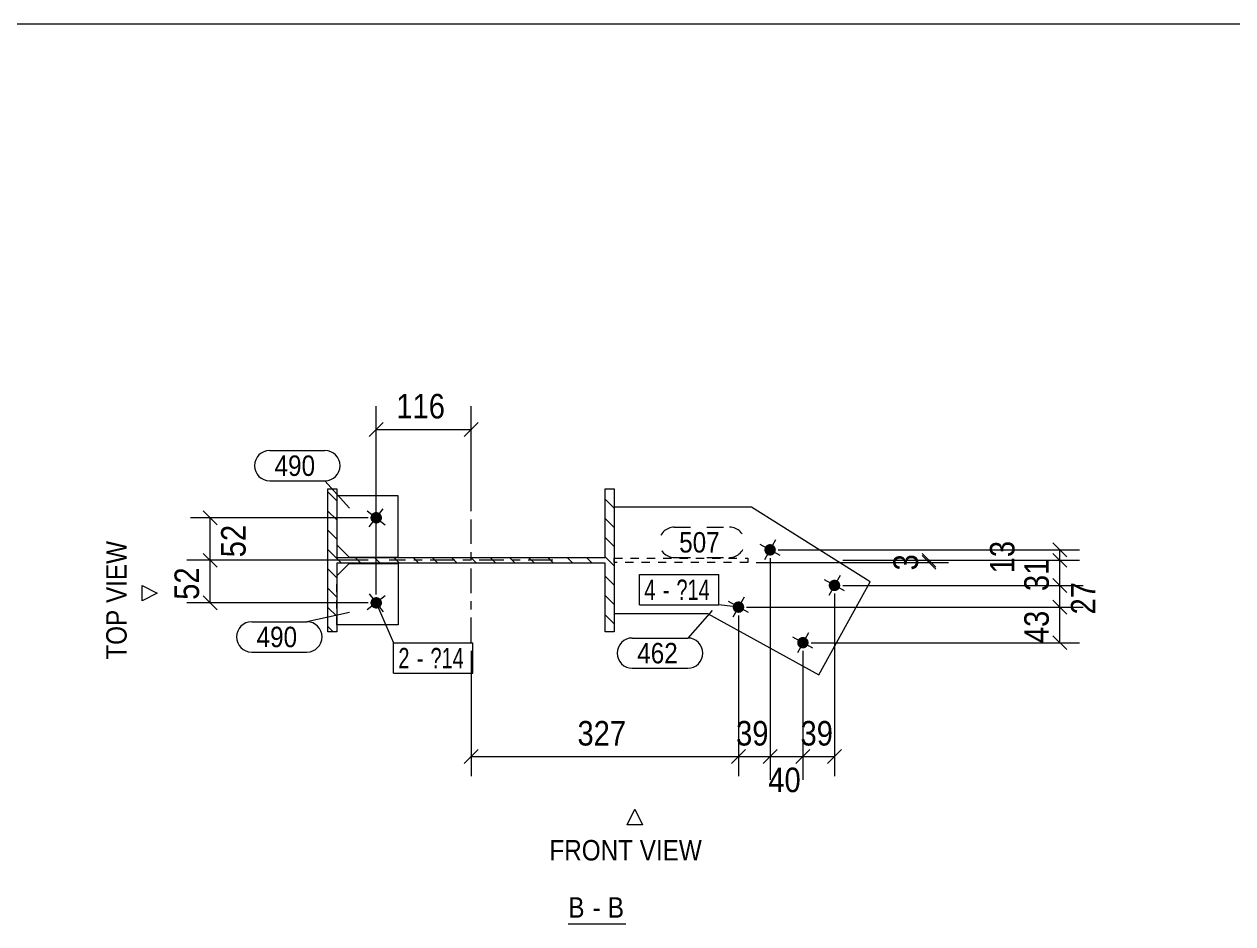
# Model space of a CAD drawing. Header units: millimetres. Extents: x 2 to 825, y 1 to 579.
# Drawn here: x 491.7 to 639.5, y 469 to 579 of the extents above; entities that cross this region are included whole.
import ezdxf

# ---------------------------------------------------------------- set-up
doc = ezdxf.new("R2010")
doc.units = ezdxf.units.MM
for name, pattern in [('XKITLINE00', [0]), ('XKITLINE01', [4, 1, -1, 1, -1]), ('XKITLINE02', [4, 2, -2]), ('XKITLINE03', [6, 3, -1, 1, -1])]:
    doc.linetypes.add(name, pattern=pattern)
for name, color, linetype, lineweight in [('Bolt', 3, 'Continuous', 0), ('BoltMark', 7, 'Continuous', 0), ('Dimensions', 7, 'Continuous', 0), ('DrawingSheet', 5, 'Continuous', 0), ('OtherObjectType', 7, 'Continuous', 0), ('Part', 2, 'Continuous', 0), ('PartMark', 7, 'Continuous', 0)]:
    doc.layers.add(name, color=color, linetype=linetype, lineweight=lineweight)
doc.styles.add('ARIAL', font='ARIAL.TTF')
doc.styles.add('ARIAL_NARROW', font='ARIALN.TTF')

# ---------------------------------------------------------------- blocks, each defined once
blk = doc.blocks.new('*A13')
at = {"layer": 'Part', "color": 7, "linetype": 'XKITLINE00', "lineweight": 0}
for p, q in [((529.91, 520.73), (528.81, 521.83)), ((563.81, 522.19), (563.81, 522.19)), ((563.81, 522.19), (563.81, 522.19)), ((563.81, 519.83), (562.71, 520.93)), ((529.91, 518.37), (528.81, 519.47)), ((563.81, 517.47), (562.71, 518.57)), ((529.91, 516.01), (528.81, 517.11)), ((563.81, 515.12), (562.71, 516.22)), ((530.48, 513.09), (528.81, 514.76)), ((532.83, 513.09), (532.13, 513.79)), ((535.19, 513.09), (534.49, 513.79)), ((537.55, 513.09), (536.85, 513.79)), ((539.91, 513.09), (539.21, 513.79)), ((542.26, 513.09), (541.56, 513.79)), ((544.62, 513.09), (543.92, 513.79)), ((546.98, 513.09), (546.28, 513.79)), ((549.34, 513.09), (548.64, 513.79)), ((551.69, 513.09), (550.99, 513.79)), ((554.05, 513.09), (553.35, 513.79)), ((556.41, 513.09), (555.71, 513.79)), ((558.77, 513.09), (558.07, 513.79)), ((561.12, 513.09), (560.42, 513.79)), ((563.81, 512.76), (562.71, 513.86)), ((529.91, 511.3), (528.81, 512.4)), ((563.81, 510.4), (562.71, 511.5)), ((529.91, 508.94), (528.81, 510.04)), ((563.81, 508.05), (562.71, 509.15)), ((529.91, 506.59), (528.81, 507.69)), ((563.81, 505.69), (562.71, 506.79)), ((529.45, 504.69), (528.81, 505.33))]:
    blk.add_line(p, q, dxfattribs=at)
blk = doc.blocks.new('*A88')
at = {"layer": 'Bolt'}
blk.add_hatch(color=3, dxfattribs=at).paths.add_polyline_path([(534.18, 519.1), (534.2, 519.12), (534.23, 519.15), (534.25, 519.17), (534.28, 519.19), (534.3, 519.21), (534.33, 519.23), (534.36, 519.25), (534.39, 519.26), (534.42, 519.28), (534.46, 519.29), (534.49, 519.3), (534.52, 519.31), (534.55, 519.32), (534.59, 519.33), (534.62, 519.33), (534.66, 519.34), (534.69, 519.34), (534.73, 519.34), (534.76, 519.34), (534.79, 519.33), (534.83, 519.33), (534.86, 519.32), (534.89, 519.31), (534.93, 519.3), (534.96, 519.29), (534.99, 519.28), (535.02, 519.26), (535.05, 519.25), (535.08, 519.23), (535.11, 519.21), (535.14, 519.19), (535.17, 519.17), (535.19, 519.15), (535.22, 519.12), (535.24, 519.1), (535.26, 519.07), (535.28, 519.04), (535.3, 519.01), (535.32, 518.99), (535.33, 518.95), (535.35, 518.92), (535.36, 518.89), (535.37, 518.86), (535.38, 518.83), (535.39, 518.79), (535.4, 518.76), (535.4, 518.73), (535.41, 518.69), (535.41, 518.66), (535.41, 518.62), (535.41, 518.59), (535.4, 518.55), (535.4, 518.52), (535.39, 518.49), (535.38, 518.45), (535.37, 518.42), (535.36, 518.39), (535.35, 518.36), (535.33, 518.33), (535.32, 518.3), (535.3, 518.27), (535.28, 518.24), (535.26, 518.21), (535.24, 518.18), (535.22, 518.16), (535.19, 518.13), (535.17, 518.11), (535.14, 518.09), (535.11, 518.07), (535.08, 518.05), (535.06, 518.03), (535.02, 518.01), (534.99, 518), (534.96, 517.99), (534.93, 517.97), (534.9, 517.96), (534.86, 517.96), (534.83, 517.95), (534.8, 517.94), (534.76, 517.94), (534.73, 517.94), (534.69, 517.94), (534.66, 517.94), (534.62, 517.94), (534.59, 517.95), (534.56, 517.96), (534.52, 517.96), (534.49, 517.97), (534.46, 517.99), (534.43, 518), (534.4, 518.01), (534.37, 518.03), (534.34, 518.05), (534.31, 518.07), (534.28, 518.09), (534.25, 518.11), (534.23, 518.13), (534.2, 518.16), (534.18, 518.18), (534.16, 518.21), (534.14, 518.23), (534.12, 518.26), (534.1, 518.29), (534.08, 518.32), (534.07, 518.35), (534.06, 518.39), (534.04, 518.42), (534.03, 518.45), (534.03, 518.48), (534.02, 518.52), (534.01, 518.55), (534.01, 518.59), (534.01, 518.62), (534.01, 518.65), (534.01, 518.69), (534.01, 518.72), (534.02, 518.76), (534.03, 518.79), (534.03, 518.82), (534.04, 518.86), (534.06, 518.89), (534.07, 518.92), (534.08, 518.95), (534.1, 518.98), (534.12, 519.01), (534.14, 519.04), (534.16, 519.07)], flags=17)
at = {"layer": 'Bolt', "color": 3, "linetype": 'XKITLINE00', "lineweight": 0}
for p, q in [((533.6, 519.5), (535.81, 517.78)), ((533.85, 517.53), (535.57, 519.74))]:
    blk.add_line(p, q, dxfattribs=at)
blk = doc.blocks.new('*A89')
at = {"layer": 'Bolt'}
blk.add_hatch(color=3, dxfattribs=at).paths.add_polyline_path([(535.28, 508.64), (535.3, 508.61), (535.32, 508.58), (535.33, 508.55), (535.35, 508.52), (535.36, 508.49), (535.37, 508.46), (535.38, 508.42), (535.39, 508.39), (535.4, 508.36), (535.4, 508.32), (535.41, 508.29), (535.41, 508.25), (535.41, 508.22), (535.41, 508.19), (535.4, 508.15), (535.4, 508.12), (535.39, 508.08), (535.38, 508.05), (535.37, 508.02), (535.36, 507.99), (535.35, 507.95), (535.33, 507.92), (535.32, 507.89), (535.3, 507.86), (535.28, 507.83), (535.26, 507.81), (535.24, 507.78), (535.22, 507.76), (535.19, 507.73), (535.17, 507.71), (535.14, 507.69), (535.11, 507.67), (535.08, 507.65), (535.05, 507.63), (535.02, 507.61), (534.99, 507.6), (534.96, 507.59), (534.93, 507.57), (534.89, 507.56), (534.86, 507.56), (534.83, 507.55), (534.79, 507.54), (534.76, 507.54), (534.73, 507.54), (534.69, 507.54), (534.66, 507.54), (534.62, 507.54), (534.59, 507.55), (534.55, 507.56), (534.52, 507.56), (534.49, 507.57), (534.46, 507.59), (534.42, 507.6), (534.39, 507.61), (534.36, 507.63), (534.33, 507.65), (534.3, 507.67), (534.28, 507.69), (534.25, 507.71), (534.23, 507.73), (534.2, 507.76), (534.18, 507.78), (534.16, 507.81), (534.14, 507.84), (534.12, 507.87), (534.1, 507.9), (534.08, 507.93), (534.07, 507.96), (534.06, 507.99), (534.04, 508.02), (534.03, 508.05), (534.03, 508.09), (534.02, 508.12), (534.01, 508.15), (534.01, 508.19), (534.01, 508.22), (534.01, 508.26), (534.01, 508.29), (534.01, 508.33), (534.02, 508.36), (534.03, 508.39), (534.03, 508.43), (534.04, 508.46), (534.06, 508.49), (534.07, 508.52), (534.08, 508.55), (534.1, 508.59), (534.12, 508.61), (534.14, 508.64), (534.16, 508.67), (534.18, 508.7), (534.2, 508.72), (534.23, 508.75), (534.25, 508.77), (534.28, 508.79), (534.31, 508.81), (534.34, 508.83), (534.37, 508.85), (534.4, 508.86), (534.43, 508.88), (534.46, 508.89), (534.49, 508.9), (534.52, 508.91), (534.56, 508.92), (534.59, 508.93), (534.62, 508.93), (534.66, 508.94), (534.69, 508.94), (534.73, 508.94), (534.76, 508.94), (534.8, 508.93), (534.83, 508.93), (534.86, 508.92), (534.9, 508.91), (534.93, 508.9), (534.96, 508.89), (534.99, 508.88), (535.02, 508.86), (535.06, 508.85), (535.08, 508.83), (535.11, 508.81), (535.14, 508.79), (535.17, 508.77), (535.19, 508.75), (535.22, 508.72), (535.24, 508.7), (535.26, 508.67)], flags=17)
at = {"layer": 'Bolt', "color": 3, "linetype": 'XKITLINE00', "lineweight": 0}
for p, q in [((535.81, 509.1), (533.6, 507.38)), ((533.85, 509.34), (535.57, 507.13))]:
    blk.add_line(p, q, dxfattribs=at)
blk = doc.blocks.new('*A90')
at = {"layer": 'Bolt'}
for points in [[(582.51, 514.12), (582.48, 514.14), (582.45, 514.16), (582.43, 514.18), (582.4, 514.21), (582.37, 514.23), (582.35, 514.25), (582.33, 514.28), (582.31, 514.31), (582.29, 514.34), (582.27, 514.37), (582.25, 514.4), (582.24, 514.43), (582.23, 514.46), (582.21, 514.49), (582.2, 514.52), (582.2, 514.56), (582.19, 514.59), (582.18, 514.62), (582.18, 514.66), (582.18, 514.69), (582.18, 514.73), (582.18, 514.76), (582.18, 514.8), (582.19, 514.83), (582.19, 514.86), (582.2, 514.9), (582.21, 514.93), (582.22, 514.96), (582.23, 514.99), (582.25, 515.03), (582.26, 515.06), (582.28, 515.09), (582.3, 515.11), (582.32, 515.14), (582.34, 515.17), (582.36, 515.2), (582.39, 515.22), (582.41, 515.24), (582.44, 515.27), (582.47, 515.29), (582.5, 515.31), (582.52, 515.32), (582.55, 515.34), (582.59, 515.35), (582.62, 515.37), (582.65, 515.38), (582.68, 515.39), (582.72, 515.4), (582.75, 515.41), (582.78, 515.41), (582.82, 515.42), (582.85, 515.42), (582.89, 515.42), (582.92, 515.42), (582.95, 515.41), (582.99, 515.41), (583.02, 515.4), (583.06, 515.39), (583.09, 515.39), (583.12, 515.37), (583.15, 515.36), (583.18, 515.35), (583.21, 515.33), (583.24, 515.31), (583.27, 515.29), (583.3, 515.27), (583.33, 515.25), (583.35, 515.23), (583.38, 515.21), (583.4, 515.18), (583.42, 515.15), (583.44, 515.13), (583.46, 515.1), (583.48, 515.07), (583.5, 515.04), (583.51, 515.01), (583.53, 514.98), (583.54, 514.94), (583.55, 514.91), (583.56, 514.88), (583.56, 514.85), (583.57, 514.81), (583.57, 514.78), (583.58, 514.74), (583.58, 514.71), (583.58, 514.67), (583.57, 514.64), (583.57, 514.61), (583.56, 514.57), (583.55, 514.54), (583.54, 514.51), (583.53, 514.47), (583.52, 514.44), (583.51, 514.41), (583.49, 514.38), (583.47, 514.35), (583.45, 514.32), (583.43, 514.29), (583.41, 514.27), (583.39, 514.24), (583.36, 514.22), (583.34, 514.19), (583.31, 514.17), (583.29, 514.15), (583.26, 514.13), (583.23, 514.11), (583.2, 514.1), (583.17, 514.08), (583.14, 514.07), (583.1, 514.06), (583.07, 514.05), (583.04, 514.04), (583, 514.03), (582.97, 514.02), (582.94, 514.02), (582.9, 514.02), (582.87, 514.02), (582.83, 514.02), (582.8, 514.02), (582.76, 514.03), (582.73, 514.03), (582.7, 514.04), (582.66, 514.05), (582.63, 514.06), (582.6, 514.07), (582.57, 514.09), (582.54, 514.11)], [(590.39, 509.77), (590.36, 509.79), (590.33, 509.81), (590.3, 509.83), (590.28, 509.86), (590.25, 509.88), (590.23, 509.91), (590.21, 509.93), (590.19, 509.96), (590.17, 509.99), (590.15, 510.02), (590.13, 510.05), (590.12, 510.08), (590.11, 510.11), (590.09, 510.14), (590.08, 510.17), (590.07, 510.21), (590.07, 510.24), (590.06, 510.28), (590.06, 510.31), (590.06, 510.34), (590.06, 510.38), (590.06, 510.41), (590.06, 510.45), (590.06, 510.48), (590.07, 510.51), (590.08, 510.55), (590.09, 510.58), (590.1, 510.61), (590.11, 510.65), (590.13, 510.68), (590.14, 510.71), (590.16, 510.74), (590.18, 510.77), (590.2, 510.79), (590.22, 510.82), (590.24, 510.85), (590.27, 510.87), (590.29, 510.89), (590.32, 510.92), (590.35, 510.94), (590.37, 510.96), (590.4, 510.97), (590.43, 510.99), (590.47, 511.01), (590.5, 511.02), (590.53, 511.03), (590.56, 511.04), (590.59, 511.05), (590.63, 511.06), (590.66, 511.06), (590.7, 511.07), (590.73, 511.07), (590.77, 511.07), (590.8, 511.07), (590.83, 511.06), (590.87, 511.06), (590.9, 511.05), (590.94, 511.05), (590.97, 511.04), (591, 511.02), (591.03, 511.01), (591.06, 511), (591.09, 510.98), (591.12, 510.96), (591.15, 510.95), (591.18, 510.93), (591.21, 510.9), (591.23, 510.88), (591.26, 510.86), (591.28, 510.83), (591.3, 510.81), (591.32, 510.78), (591.34, 510.75), (591.36, 510.72), (591.38, 510.69), (591.39, 510.66), (591.41, 510.63), (591.42, 510.6), (591.43, 510.56), (591.44, 510.53), (591.44, 510.5), (591.45, 510.46), (591.45, 510.43), (591.46, 510.39), (591.46, 510.36), (591.45, 510.32), (591.45, 510.29), (591.45, 510.26), (591.44, 510.22), (591.43, 510.19), (591.42, 510.16), (591.41, 510.12), (591.4, 510.09), (591.38, 510.06), (591.37, 510.03), (591.35, 510), (591.33, 509.97), (591.31, 509.94), (591.29, 509.92), (591.27, 509.89), (591.24, 509.87), (591.22, 509.84), (591.19, 509.82), (591.17, 509.8), (591.14, 509.78), (591.11, 509.76), (591.08, 509.75), (591.05, 509.73), (591.01, 509.72), (590.98, 509.71), (590.95, 509.7), (590.92, 509.69), (590.88, 509.68), (590.85, 509.67), (590.82, 509.67), (590.78, 509.67), (590.75, 509.67), (590.71, 509.67), (590.68, 509.67), (590.64, 509.68), (590.61, 509.68), (590.58, 509.69), (590.54, 509.7), (590.51, 509.71), (590.48, 509.73), (590.45, 509.74), (590.42, 509.76)], [(578.64, 507.12), (578.61, 507.14), (578.59, 507.16), (578.56, 507.18), (578.53, 507.2), (578.51, 507.23), (578.49, 507.25), (578.46, 507.28), (578.44, 507.3), (578.42, 507.33), (578.41, 507.36), (578.39, 507.39), (578.37, 507.42), (578.36, 507.46), (578.35, 507.49), (578.34, 507.52), (578.33, 507.55), (578.32, 507.59), (578.32, 507.62), (578.31, 507.65), (578.31, 507.69), (578.31, 507.72), (578.31, 507.76), (578.31, 507.79), (578.32, 507.83), (578.33, 507.86), (578.33, 507.89), (578.34, 507.93), (578.35, 507.96), (578.37, 507.99), (578.38, 508.02), (578.4, 508.05), (578.41, 508.08), (578.43, 508.11), (578.45, 508.14), (578.48, 508.17), (578.5, 508.19), (578.52, 508.22), (578.55, 508.24), (578.57, 508.26), (578.6, 508.28), (578.63, 508.3), (578.66, 508.32), (578.69, 508.34), (578.72, 508.35), (578.75, 508.36), (578.78, 508.38), (578.82, 508.39), (578.85, 508.4), (578.88, 508.4), (578.92, 508.41), (578.95, 508.41), (578.99, 508.41), (579.02, 508.41), (579.05, 508.41), (579.09, 508.41), (579.12, 508.41), (579.16, 508.4), (579.19, 508.39), (579.22, 508.38), (579.26, 508.37), (579.29, 508.36), (579.32, 508.34), (579.35, 508.33), (579.38, 508.31), (579.41, 508.29), (579.44, 508.27), (579.46, 508.25), (579.49, 508.23), (579.51, 508.2), (579.54, 508.18), (579.56, 508.15), (579.58, 508.12), (579.6, 508.1), (579.62, 508.07), (579.63, 508.04), (579.65, 508), (579.66, 507.97), (579.67, 507.94), (579.68, 507.91), (579.69, 507.88), (579.7, 507.84), (579.7, 507.81), (579.71, 507.77), (579.71, 507.74), (579.71, 507.7), (579.71, 507.67), (579.71, 507.64), (579.7, 507.6), (579.7, 507.57), (579.69, 507.53), (579.68, 507.5), (579.67, 507.47), (579.65, 507.44), (579.64, 507.41), (579.62, 507.38), (579.61, 507.35), (579.59, 507.32), (579.57, 507.29), (579.55, 507.26), (579.52, 507.24), (579.5, 507.21), (579.47, 507.19), (579.45, 507.17), (579.42, 507.15), (579.39, 507.13), (579.36, 507.11), (579.33, 507.09), (579.3, 507.08), (579.27, 507.06), (579.24, 507.05), (579.2, 507.04), (579.17, 507.03), (579.14, 507.03), (579.1, 507.02), (579.07, 507.02), (579.04, 507.01), (579, 507.01), (578.97, 507.02), (578.93, 507.02), (578.9, 507.02), (578.86, 507.03), (578.83, 507.04), (578.8, 507.05), (578.77, 507.06), (578.73, 507.07), (578.7, 507.09), (578.67, 507.1)], [(586.52, 502.77), (586.49, 502.79), (586.47, 502.81), (586.44, 502.83), (586.41, 502.85), (586.39, 502.88), (586.36, 502.9), (586.34, 502.93), (586.32, 502.96), (586.3, 502.98), (586.28, 503.01), (586.27, 503.04), (586.25, 503.07), (586.24, 503.11), (586.23, 503.14), (586.22, 503.17), (586.21, 503.2), (586.2, 503.24), (586.2, 503.27), (586.19, 503.31), (586.19, 503.34), (586.19, 503.37), (586.19, 503.41), (586.19, 503.44), (586.2, 503.48), (586.21, 503.51), (586.21, 503.54), (586.22, 503.58), (586.23, 503.61), (586.25, 503.64), (586.26, 503.67), (586.28, 503.7), (586.29, 503.73), (586.31, 503.76), (586.33, 503.79), (586.35, 503.82), (586.38, 503.84), (586.4, 503.87), (586.43, 503.89), (586.45, 503.91), (586.48, 503.93), (586.51, 503.95), (586.54, 503.97), (586.57, 503.99), (586.6, 504), (586.63, 504.02), (586.66, 504.03), (586.7, 504.04), (586.73, 504.05), (586.76, 504.05), (586.8, 504.06), (586.83, 504.06), (586.86, 504.06), (586.9, 504.06), (586.93, 504.06), (586.97, 504.06), (587, 504.06), (587.04, 504.05), (587.07, 504.04), (587.1, 504.03), (587.13, 504.02), (587.17, 504.01), (587.2, 503.99), (587.23, 503.98), (587.26, 503.96), (587.29, 503.94), (587.31, 503.92), (587.34, 503.9), (587.37, 503.88), (587.39, 503.85), (587.41, 503.83), (587.44, 503.8), (587.46, 503.77), (587.48, 503.75), (587.5, 503.72), (587.51, 503.69), (587.53, 503.66), (587.54, 503.62), (587.55, 503.59), (587.56, 503.56), (587.57, 503.53), (587.58, 503.49), (587.58, 503.46), (587.59, 503.42), (587.59, 503.39), (587.59, 503.36), (587.59, 503.32), (587.59, 503.29), (587.58, 503.25), (587.57, 503.22), (587.57, 503.19), (587.56, 503.15), (587.55, 503.12), (587.53, 503.09), (587.52, 503.06), (587.5, 503.03), (587.49, 503), (587.47, 502.97), (587.45, 502.94), (587.42, 502.91), (587.4, 502.89), (587.38, 502.86), (587.35, 502.84), (587.33, 502.82), (587.3, 502.8), (587.27, 502.78), (587.24, 502.76), (587.21, 502.74), (587.18, 502.73), (587.15, 502.71), (587.12, 502.7), (587.08, 502.69), (587.05, 502.68), (587.02, 502.68), (586.98, 502.67), (586.95, 502.67), (586.91, 502.67), (586.88, 502.66), (586.85, 502.67), (586.81, 502.67), (586.78, 502.67), (586.74, 502.68), (586.71, 502.69), (586.68, 502.7), (586.65, 502.71), (586.61, 502.72), (586.58, 502.74), (586.55, 502.75)]]:
    blk.add_hatch(color=3, dxfattribs=at).paths.add_polyline_path(points, flags=17)
at = {"layer": 'Bolt', "color": 3, "linetype": 'XKITLINE00', "lineweight": 0}
for p, q in [((583.55, 515.94), (582.2, 513.49)), ((584.1, 514.04), (581.65, 515.39)), ((591.43, 511.59), (590.08, 509.14)), ((591.98, 509.69), (589.53, 511.05)), ((579.69, 508.94), (578.33, 506.49)), ((580.24, 507.04), (577.78, 508.39)), ((588.12, 502.69), (585.66, 504.04)), ((587.57, 504.59), (586.21, 502.14))]:
    blk.add_line(p, q, dxfattribs=at)
blk = doc.blocks.new('*A91')
at = {"layer": 'Part', "color": 7, "linetype": 'XKITLINE03', "lineweight": 0}
for p, q in [((546.31, 503.44), (546.31, 523.44)), ((556.31, 513.44), (536.31, 513.44))]:
    blk.add_line(p, q, dxfattribs=at)
at = {"layer": 'Part', "color": 2, "linetype": 'XKITLINE00', "lineweight": 0}
for p, q in [((528.81, 504.69), (528.81, 522.19)), ((528.81, 522.19), (529.91, 522.19)), ((529.91, 522.19), (529.91, 513.79)), ((562.71, 513.79), (562.71, 522.19)), ((562.71, 522.19), (563.81, 522.19)), ((563.81, 522.19), (563.81, 504.69)), ((529.91, 513.79), (562.71, 513.79)), ((562.71, 513.09), (529.91, 513.09)), ((529.91, 513.09), (529.91, 504.69)), ((562.71, 504.69), (562.71, 513.09)), ((529.91, 504.69), (528.81, 504.69)), ((563.81, 504.69), (562.71, 504.69))]:
    blk.add_line(p, q, dxfattribs=at)
blk = doc.blocks.new('*A92')
at = {"layer": 'Part', "color": 2, "linetype": 'XKITLINE00', "lineweight": 0}
for p, q in [((537.41, 521.34), (529.91, 521.34)), ((537.41, 513.84), (537.41, 521.34)), ((529.91, 515.34), (531.41, 513.84)), ((531.41, 513.84), (537.41, 513.84))]:
    blk.add_line(p, q, dxfattribs=at)
at = {"layer": 'Part', "color": 7, "linetype": 'XKITLINE01', "lineweight": 0}
blk.add_line((529.91, 521.34), (529.91, 515.34), dxfattribs=at)
blk = doc.blocks.new('*A93')
at = {"layer": 'Part', "color": 2, "linetype": 'XKITLINE00', "lineweight": 0}
for p, q in [((529.91, 511.54), (531.41, 513.04)), ((531.41, 513.04), (537.41, 513.04)), ((537.41, 513.04), (537.41, 505.54)), ((537.41, 505.54), (529.91, 505.54))]:
    blk.add_line(p, q, dxfattribs=at)
at = {"layer": 'Part', "color": 7, "linetype": 'XKITLINE01', "lineweight": 0}
blk.add_line((529.91, 505.54), (529.91, 511.54), dxfattribs=at)
blk = doc.blocks.new('*A94')
at = {"layer": 'Part', "color": 7, "linetype": 'XKITLINE01', "lineweight": 0}
for p, q in [((563.81, 513.19), (563.81, 513.69)), ((563.81, 513.69), (563.81, 513.69)), ((563.81, 513.69), (580.17, 513.69)), ((580.17, 513.19), (563.81, 513.19)), ((580.17, 513.69), (580.17, 513.19))]:
    blk.add_line(p, q, dxfattribs=at)
blk = doc.blocks.new('*A95')
at = {"layer": 'Part', "color": 2, "linetype": 'XKITLINE00', "lineweight": 0}
for p, q in [((580.59, 519.94), (563.81, 519.94)), ((595.12, 510.82), (580.59, 519.94)), ((588.83, 499.44), (595.12, 510.82)), ((563.81, 506.94), (575.24, 506.94)), ((575.24, 506.94), (588.83, 499.44))]:
    blk.add_line(p, q, dxfattribs=at)
at = {"layer": 'Part', "color": 7, "linetype": 'XKITLINE01', "lineweight": 0}
blk.add_line((563.81, 519.94), (563.81, 506.94), dxfattribs=at)
blk = doc.blocks.new('*A109')
at = {"layer": 'DrawingSheet', "color": 5, "linetype": 'XKITLINE00', "lineweight": 0}
blk.add_line((825, 579), (5, 579), dxfattribs=at)
blk = doc.blocks.new('*A244')
at = {"layer": 'Dimensions', "color": 7, "linetype": 'XKITLINE00', "lineweight": 0}
for p, q in [((533.71, 513.44), (511.54, 513.44)), ((513.54, 514.29), (515.24, 512.59)), ((514.39, 508.24), (514.39, 513.44)), ((513.54, 509.09), (515.24, 507.39)), ((533.71, 508.24), (511.54, 508.24))]:
    blk.add_line(p, q, dxfattribs=at)
at = {"layer": 'Dimensions', "color": 3}
for p in [(514.39, 513.44), (514.39, 508.24)]:
    blk.add_point(p, dxfattribs=at)
at = {"layer": 'Dimensions', "color": 3, "style": 'ARIAL', "width": 0.85}
blk.add_text('52', height=3, rotation=90.0002, dxfattribs=at).set_placement((513.04, 508.61))
blk = doc.blocks.new('*A245')
at = {"layer": 'Dimensions', "color": 7, "linetype": 'XKITLINE00', "lineweight": 0}
for p, q in [((513.54, 519.49), (515.24, 517.79)), ((533.71, 518.64), (511.99, 518.64)), ((514.39, 513.44), (514.39, 518.64)), ((533.71, 513.44), (511.99, 513.44)), ((513.54, 514.29), (515.24, 512.59))]:
    blk.add_line(p, q, dxfattribs=at)
at = {"layer": 'Dimensions', "color": 3}
for p in [(514.39, 518.64), (514.39, 513.44)]:
    blk.add_point(p, dxfattribs=at)
at = {"layer": 'Dimensions', "color": 3, "style": 'ARIAL', "width": 0.85}
blk.add_text('52', height=3, rotation=90.0002, dxfattribs=at).set_placement((518.74, 513.81))
blk = doc.blocks.new('*A246')
at = {"layer": 'Dimensions', "color": 7, "linetype": 'XKITLINE00', "lineweight": 0}
for p, q in [((617.46, 508.56), (619.16, 506.87)), ((580.01, 507.71), (620.71, 507.71)), ((618.31, 503.36), (618.31, 507.71)), ((617.46, 504.21), (619.16, 502.52)), ((587.89, 503.36), (620.71, 503.36))]:
    blk.add_line(p, q, dxfattribs=at)
at = {"layer": 'Dimensions', "color": 3}
for p in [(618.31, 507.71), (618.31, 503.36)]:
    blk.add_point(p, dxfattribs=at)
at = {"layer": 'Dimensions', "color": 3, "style": 'ARIAL', "width": 0.85}
blk.add_text('43', height=3, rotation=90.0002, dxfattribs=at).set_placement((616.96, 503.31))
blk = doc.blocks.new('*A247')
at = {"layer": 'Dimensions', "color": 7, "linetype": 'XKITLINE00', "lineweight": 0}
for p, q in [((591.76, 510.37), (621.16, 510.37)), ((617.46, 511.22), (619.16, 509.52)), ((618.31, 507.71), (618.31, 510.37)), ((617.46, 508.56), (619.16, 506.87)), ((580.01, 507.71), (621.16, 507.71))]:
    blk.add_line(p, q, dxfattribs=at)
at = {"layer": 'Dimensions', "color": 3}
for p in [(618.31, 510.37), (618.31, 507.71)]:
    blk.add_point(p, dxfattribs=at)
at = {"layer": 'Dimensions', "color": 3, "style": 'ARIAL', "width": 0.85}
blk.add_text('27', height=3, rotation=90.0002, dxfattribs=at).set_placement((622.66, 506.82))
blk = doc.blocks.new('*A248')
at = {"layer": 'Dimensions', "color": 7, "linetype": 'XKITLINE00', "lineweight": 0}
for p, q in [((591.76, 513.44), (620.71, 513.44)), ((617.46, 514.29), (619.16, 512.59)), ((618.31, 510.37), (618.31, 513.44)), ((591.76, 510.37), (620.71, 510.37)), ((617.46, 511.22), (619.16, 509.52))]:
    blk.add_line(p, q, dxfattribs=at)
at = {"layer": 'Dimensions', "color": 3}
for p in [(618.31, 513.44), (618.31, 510.37)]:
    blk.add_point(p, dxfattribs=at)
at = {"layer": 'Dimensions', "color": 3, "style": 'ARIAL', "width": 0.85}
blk.add_text('31', height=3, rotation=90.0002, dxfattribs=at).set_placement((616.96, 509.68))
blk = doc.blocks.new('*A249')
at = {"layer": 'Dimensions', "color": 7, "linetype": 'XKITLINE00', "lineweight": 0}
for p, q in [((583.88, 514.72), (620.71, 514.72)), ((617.46, 515.57), (619.16, 513.87)), ((618.31, 513.44), (618.31, 514.72)), ((591.76, 513.44), (620.71, 513.44)), ((617.46, 514.29), (619.16, 512.59))]:
    blk.add_line(p, q, dxfattribs=at)
at = {"layer": 'Dimensions', "color": 3}
for p in [(618.31, 514.72), (618.31, 513.44)]:
    blk.add_point(p, dxfattribs=at)
at = {"layer": 'Dimensions', "color": 3, "style": 'ARIAL', "width": 0.85}
blk.add_text('13', height=3, rotation=90.0002, dxfattribs=at).set_placement((612.76, 511.85))
blk = doc.blocks.new('*A250')
at = {"layer": 'Dimensions', "color": 7, "linetype": 'XKITLINE00', "lineweight": 0}
for p, q in [((581.17, 513.19), (604.71, 513.19)), ((591.76, 513.44), (604.71, 513.44)), ((601.46, 514.29), (603.16, 512.59)), ((601.46, 514.04), (603.16, 512.34)), ((602.31, 513.19), (602.31, 513.44))]:
    blk.add_line(p, q, dxfattribs=at)
at = {"layer": 'Dimensions', "color": 3}
for p in [(602.31, 513.44), (602.31, 513.19)]:
    blk.add_point(p, dxfattribs=at)
at = {"layer": 'Dimensions', "color": 3, "style": 'ARIAL', "width": 0.85}
blk.add_text('3', height=3, rotation=90.0002, dxfattribs=at).set_placement((600.96, 512.2))
blk = doc.blocks.new('*A251')
at = {"layer": 'Dimensions', "color": 7, "linetype": 'XKITLINE00', "lineweight": 0}
for p, q in [((579.01, 506.71), (579.01, 487.04)), ((546.31, 502.36), (546.31, 487.04)), ((547.16, 490.29), (545.46, 488.59)), ((546.31, 489.44), (579.01, 489.44)), ((579.86, 490.29), (578.16, 488.59))]:
    blk.add_line(p, q, dxfattribs=at)
at = {"layer": 'Dimensions', "color": 3}
for p in [(546.31, 489.44), (579.01, 489.44)]:
    blk.add_point(p, dxfattribs=at)
at = {"layer": 'Dimensions', "color": 3, "style": 'ARIAL', "width": 0.85}
blk.add_text('327', height=3, dxfattribs=at).set_placement((559.32, 490.79))
blk = doc.blocks.new('*A252')
at = {"layer": 'Dimensions', "color": 7, "linetype": 'XKITLINE00', "lineweight": 0}
for p, q in [((582.88, 513.72), (582.88, 487.04)), ((579.01, 506.71), (579.01, 487.04)), ((579.86, 490.29), (578.16, 488.59)), ((579.01, 489.44), (582.88, 489.44)), ((583.73, 490.29), (582.03, 488.59))]:
    blk.add_line(p, q, dxfattribs=at)
at = {"layer": 'Dimensions', "color": 3}
for p in [(579.01, 489.44), (582.88, 489.44)]:
    blk.add_point(p, dxfattribs=at)
at = {"layer": 'Dimensions', "color": 3, "style": 'ARIAL', "width": 0.85}
blk.add_text('39', height=3, dxfattribs=at).set_placement((578.72, 490.79))
blk = doc.blocks.new('*A253')
at = {"layer": 'Dimensions', "color": 7, "linetype": 'XKITLINE00', "lineweight": 0}
for p, q in [((582.88, 513.72), (582.88, 486.59)), ((586.89, 502.36), (586.89, 486.59)), ((583.73, 490.29), (582.03, 488.59)), ((582.88, 489.44), (586.89, 489.44)), ((587.74, 490.29), (586.04, 488.59))]:
    blk.add_line(p, q, dxfattribs=at)
at = {"layer": 'Dimensions', "color": 3}
for p in [(582.88, 489.44), (586.89, 489.44)]:
    blk.add_point(p, dxfattribs=at)
at = {"layer": 'Dimensions', "color": 3, "style": 'ARIAL', "width": 0.85}
blk.add_text('40', height=3, dxfattribs=at).set_placement((582.66, 485.09))
blk = doc.blocks.new('*A254')
at = {"layer": 'Dimensions', "color": 7, "linetype": 'XKITLINE00', "lineweight": 0}
for p, q in [((590.76, 509.37), (590.76, 487.04)), ((586.89, 502.36), (586.89, 487.04)), ((587.74, 490.29), (586.04, 488.59)), ((586.89, 489.44), (590.76, 489.44)), ((591.6, 490.29), (589.91, 488.59))]:
    blk.add_line(p, q, dxfattribs=at)
at = {"layer": 'Dimensions', "color": 3}
for p in [(586.89, 489.44), (590.76, 489.44)]:
    blk.add_point(p, dxfattribs=at)
at = {"layer": 'Dimensions', "color": 3, "style": 'ARIAL', "width": 0.85}
blk.add_text('39', height=3, dxfattribs=at).set_placement((586.6, 490.79))
blk = doc.blocks.new('*A255')
at = {"layer": 'Dimensions', "color": 7, "linetype": 'XKITLINE00', "lineweight": 0}
for p, q in [((534.71, 509.24), (534.71, 532.29)), ((546.31, 519.64), (546.31, 532.29)), ((535.56, 530.29), (533.86, 528.59)), ((534.71, 529.44), (546.31, 529.44)), ((547.16, 530.29), (545.46, 528.59))]:
    blk.add_line(p, q, dxfattribs=at)
at = {"layer": 'Dimensions', "color": 3}
for p in [(534.71, 529.44), (546.31, 529.44)]:
    blk.add_point(p, dxfattribs=at)
at = {"layer": 'Dimensions', "color": 3, "style": 'ARIAL', "width": 0.85}
blk.add_text('116', height=3, dxfattribs=at).set_placement((537.17, 530.79))
blk = doc.blocks.new('*A256')
at = {"layer": 'BoltMark', "color": 7, "linetype": 'XKITLINE00', "lineweight": 0}
for p, q in [((566.9, 511.69), (576.59, 511.69)), ((566.9, 507.99), (566.9, 511.69)), ((576.59, 507.99), (576.59, 511.69)), ((566.9, 507.99), (576.59, 507.99)), ((579.01, 507.71), (576.59, 507.99))]:
    blk.add_line(p, q, dxfattribs=at)
at = {"layer": 'BoltMark', "color": 3, "style": 'ARIAL_NARROW', "width": 0.85}
for s, p in [('4', (567.5, 508.59)), ('?14', (571.43, 508.59)), ('-', (569.77, 508.59))]:
    blk.add_text(s, height=2.5, dxfattribs=at).set_placement(p)
blk = doc.blocks.new('*A257')
at = {"layer": 'BoltMark', "color": 7, "linetype": 'XKITLINE00', "lineweight": 0}
for p, q in [((534.71, 508.24), (536.82, 503.33)), ((536.82, 503.33), (546.51, 503.33)), ((536.82, 499.63), (536.82, 503.33)), ((546.51, 499.63), (546.51, 503.33)), ((536.82, 499.63), (546.51, 499.63))]:
    blk.add_line(p, q, dxfattribs=at)
at = {"layer": 'BoltMark', "color": 3, "style": 'ARIAL_NARROW', "width": 0.85}
for s, p in [('2', (537.42, 500.23)), ('?14', (541.35, 500.23)), ('-', (539.69, 500.23))]:
    blk.add_text(s, height=2.5, dxfattribs=at).set_placement(p)
blk = doc.blocks.new('*A258')
at = {"layer": 'PartMark', "color": 7, "linetype": 'XKITLINE00', "lineweight": 0}
for p, q in [((575.8, 507.29), (572.8, 503.94)), ((566.03, 503.94), (572.8, 503.94)), ((566.03, 500.24), (572.8, 500.24))]:
    blk.add_line(p, q, dxfattribs=at)
for centre, start, end in [((566.03, 502.09), 90, 270), ((572.8, 502.09), 270, 90)]:
    blk.add_arc(centre, 1.85, start, end, dxfattribs=at)
at = {"layer": 'PartMark', "color": 3, "style": 'ARIAL', "width": 0.85}
blk.add_text('462', height=2.5, dxfattribs=at).set_placement((566.63, 500.84))
blk = doc.blocks.new('*A259')
at = {"layer": 'PartMark', "color": 7, "linetype": 'XKITLINE02', "lineweight": 0}
for p, q in [((571.16, 517.49), (577.92, 517.49)), ((571.16, 513.79), (577.92, 513.79))]:
    blk.add_line(p, q, dxfattribs=at)
for centre, start, end in [((571.16, 515.64), 90, 270), ((577.92, 515.64), 270, 90)]:
    blk.add_arc(centre, 1.85, start, end, dxfattribs=at)
at = {"layer": 'PartMark', "color": 3, "style": 'ARIAL', "width": 0.85}
blk.add_text('507', height=2.5, dxfattribs=at).set_placement((571.76, 514.39))
blk = doc.blocks.new('*A260')
at = {"layer": 'PartMark', "color": 7, "linetype": 'XKITLINE00', "lineweight": 0}
for p, q in [((531.44, 507.07), (526.24, 505.92)), ((519.48, 505.92), (526.24, 505.92)), ((519.48, 502.22), (526.24, 502.22))]:
    blk.add_line(p, q, dxfattribs=at)
for centre, start, end in [((519.48, 504.07), 90, 270), ((526.24, 504.07), 270, 90)]:
    blk.add_arc(centre, 1.85, start, end, dxfattribs=at)
at = {"layer": 'PartMark', "color": 3, "style": 'ARIAL', "width": 0.85}
blk.add_text('490', height=2.5, dxfattribs=at).set_placement((520.08, 502.82))
blk = doc.blocks.new('*A261')
at = {"layer": 'PartMark', "color": 7, "linetype": 'XKITLINE00', "lineweight": 0}
for p, q in [((521.68, 526.86), (528.44, 526.86)), ((521.68, 523.16), (528.44, 523.16)), ((531.44, 519.81), (528.44, 523.16))]:
    blk.add_line(p, q, dxfattribs=at)
for centre, start, end in [((521.68, 525.01), 90, 270), ((528.44, 525.01), 270, 90)]:
    blk.add_arc(centre, 1.85, start, end, dxfattribs=at)
at = {"layer": 'PartMark', "color": 3, "style": 'ARIAL', "width": 0.85}
blk.add_text('490', height=2.5, dxfattribs=at).set_placement((522.28, 523.76))
blk = doc.blocks.new('*A262')
at = {"layer": 'OtherObjectType', "color": 7, "linetype": 'XKITLINE00', "lineweight": 0}
for p, q in [((506.07, 508.5), (506.07, 510.38)), ((506.07, 510.38), (507.94, 509.44)), ((507.94, 509.44), (506.07, 508.5)), ((507.94, 509.44), (507.94, 509.44)), ((565.41, 481.11), (566.35, 482.99)), ((566.35, 482.99), (567.29, 481.11)), ((566.35, 482.99), (566.35, 482.99)), ((567.29, 481.11), (565.41, 481.11)), ((558.2, 468.99), (565.25, 468.99))]:
    blk.add_line(p, q, dxfattribs=at)
at = {"layer": 'OtherObjectType', "color": 7, "style": 'ARIAL', "width": 0.85}
blk.add_text('TOP VIEW', height=2.5, rotation=90, dxfattribs=at).set_placement((504.19, 501.29))
for s, p in [('FRONT VIEW', (555.89, 476.74)), ('B', (558.2, 469.74)), ('B', (563.03, 469.74)), ('-', (561.17, 469.74))]:
    blk.add_text(s, height=2.5, dxfattribs=at).set_placement(p)

msp = doc.modelspace()

# ---------------------------------------------------------------- block references
at = {"lineweight": 0}
for name in ['*A109', '*A255', '*A261', '*A91', '*A13', '*A92', '*A245', '*A88', '*A95', '*A259', '*A90', '*A249', '*A244', '*A93', '*A94', '*A252', '*A250', '*A253', '*A248', '*A256', '*A247', '*A89', '*A246', '*A254', '*A260', '*A257', '*A258', '*A251']:
    msp.add_blockref(name, (0, 0), dxfattribs=at)
at = {"layer": 'OtherObjectType', "lineweight": 0}
msp.add_blockref('*A262', (0, 0), dxfattribs=at)

doc.saveas('drawing.dxf')
